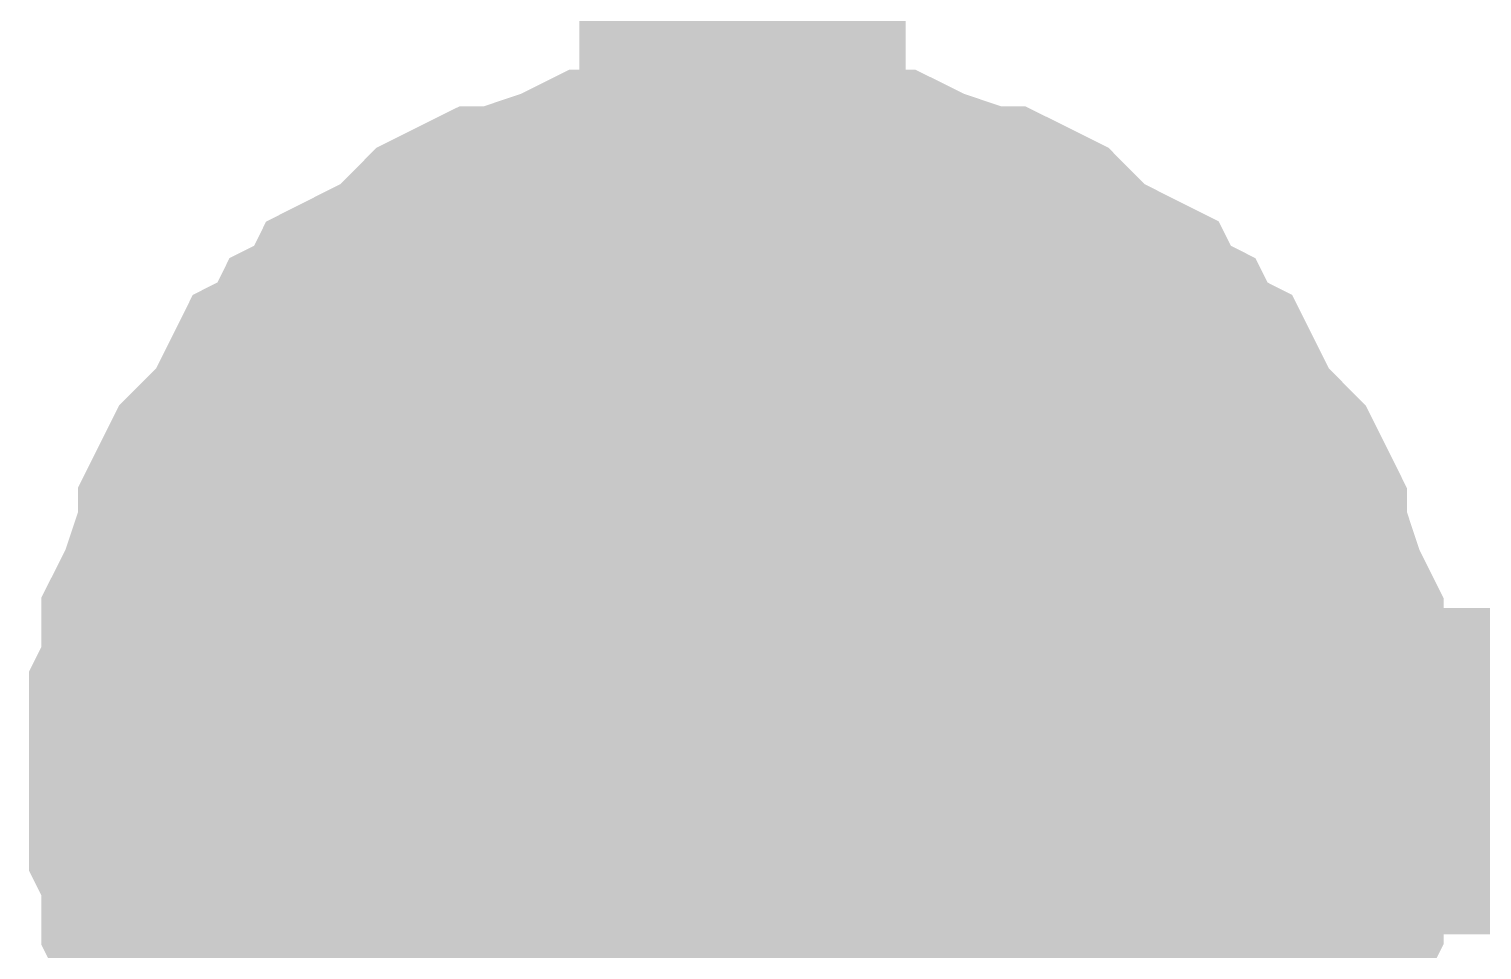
# Model space of a CAD drawing. Header units: inches. Extents: x 0 to 432, y 0 to 280.
# Drawn here: x 98.411 to 99.746, y 147.15 to 147.995 of the extents above; entities that cross this region are included whole.
import ezdxf

# ---------------------------------------------------------------- set-up
doc = ezdxf.new("R2010")
doc.units = ezdxf.units.IN
doc.layers.add('Sheet', color=255, linetype='Continuous')

msp = doc.modelspace()

# ---------------------------------------------------------------- linework, layer by layer
at = {"layer": 'Sheet'}
for points in [[(99.0665, 135.1182, 0.2997, 0.2997, 0), (99.0665, 137.1508, 0.2997, 0.2997, 0), (99.0665, 147.3139, 0.2997, 0.2997, 0), (99.0665, 167.6288, 0.2997, 0.2997, 0), (101.6046, 167.6288, 0.2997, 0.2997, 0)], [(124.4704, 160.0149, 0.2997, 0.2997, 0), (124.4704, 147.3139, 0.2997, 0.2997, 0), (99.0665, 147.3139, 0.2997, 0.2997, 0)], [(98.5611, 147.3139, 0.2997, 0.2997, 0), (98.5611, 147.3363, 0.2997, 0.2997, 0), (98.5611, 147.37, 0.2997, 0.2997, 0), (98.5723, 147.3925, 0.2997, 0.2997, 0), (98.5723, 147.4149, 0.2997, 0.2997, 0), (98.5723, 147.4374, 0.2997, 0.2997, 0), (98.5836, 147.4599, 0.2997, 0.2997, 0), (98.5948, 147.4936, 0.2997, 0.2997, 0), (98.606, 147.516, 0.2997, 0.2997, 0), (98.606, 147.5385, 0.2997, 0.2997, 0), (98.6172, 147.5609, 0.2997, 0.2997, 0), (98.6285, 147.5722, 0.2997, 0.2997, 0), (98.6509, 147.5946, 0.2997, 0.2997, 0), (98.6622, 147.6171, 0.2997, 0.2997, 0), (98.6734, 147.6395, 0.2997, 0.2997, 0), (98.6959, 147.6508, 0.2997, 0.2997, 0), (98.7071, 147.6732, 0.2997, 0.2997, 0), (98.7296, 147.6845, 0.2997, 0.2997, 0), (98.7408, 147.7069, 0.2997, 0.2997, 0), (98.7632, 147.7182, 0.2997, 0.2997, 0), (98.7857, 147.7294, 0.2997, 0.2997, 0), (98.8082, 147.7518, 0.2997, 0.2997, 0), (98.8194, 147.7631, 0.2997, 0.2997, 0), (98.8419, 147.7743, 0.2997, 0.2997, 0), (98.8643, 147.7743, 0.2997, 0.2997, 0), (98.8868, 147.7855, 0.2997, 0.2997, 0), (98.9205, 147.7968, 0.2997, 0.2997, 0), (98.9429, 147.808, 0.2997, 0.2997, 0), (98.9654, 147.808, 0.2997, 0.2997, 0), (98.9879, 147.808, 0.2997, 0.2997, 0), (99.0103, 147.8192, 0.2997, 0.2997, 0), (99.044, 147.8192, 0.2997, 0.2997, 0), (99.0665, 147.8192, 0.2997, 0.2997, 0)], [(98.5611, 147.3139, 0.2997, 0.2997, 0), (98.5611, 147.3363, 0.2997, 0.2997, 0), (98.5611, 147.37, 0.2997, 0.2997, 0), (98.5723, 147.3925, 0.2997, 0.2997, 0), (98.5723, 147.4149, 0.2997, 0.2997, 0), (98.5723, 147.4374, 0.2997, 0.2997, 0), (98.5836, 147.4599, 0.2997, 0.2997, 0), (98.5948, 147.4936, 0.2997, 0.2997, 0), (98.606, 147.516, 0.2997, 0.2997, 0), (98.606, 147.5385, 0.2997, 0.2997, 0), (98.6172, 147.5609, 0.2997, 0.2997, 0), (98.6285, 147.5722, 0.2997, 0.2997, 0), (98.6509, 147.5946, 0.2997, 0.2997, 0), (98.6622, 147.6171, 0.2997, 0.2997, 0), (98.6734, 147.6395, 0.2997, 0.2997, 0), (98.6959, 147.6508, 0.2997, 0.2997, 0), (98.7071, 147.6732, 0.2997, 0.2997, 0), (98.7296, 147.6845, 0.2997, 0.2997, 0), (98.7408, 147.7069, 0.2997, 0.2997, 0), (98.7632, 147.7182, 0.2997, 0.2997, 0), (98.7857, 147.7294, 0.2997, 0.2997, 0), (98.8082, 147.7518, 0.2997, 0.2997, 0), (98.8194, 147.7631, 0.2997, 0.2997, 0), (98.8419, 147.7743, 0.2997, 0.2997, 0), (98.8643, 147.7743, 0.2997, 0.2997, 0), (98.8868, 147.7855, 0.2997, 0.2997, 0), (98.9205, 147.7968, 0.2997, 0.2997, 0), (98.9429, 147.808, 0.2997, 0.2997, 0), (98.9654, 147.808, 0.2997, 0.2997, 0), (98.9879, 147.808, 0.2997, 0.2997, 0), (99.0103, 147.8192, 0.2997, 0.2997, 0), (99.044, 147.8192, 0.2997, 0.2997, 0), (99.0665, 147.8192, 0.2997, 0.2997, 0)], [(98.5611, 147.3139, 0.2997, 0.2997, 0), (98.5611, 147.3363, 0.2997, 0.2997, 0), (98.5611, 147.37, 0.2997, 0.2997, 0), (98.5723, 147.3925, 0.2997, 0.2997, 0), (98.5723, 147.4149, 0.2997, 0.2997, 0), (98.5723, 147.4374, 0.2997, 0.2997, 0), (98.5836, 147.4599, 0.2997, 0.2997, 0), (98.5948, 147.4936, 0.2997, 0.2997, 0), (98.606, 147.516, 0.2997, 0.2997, 0), (98.606, 147.5385, 0.2997, 0.2997, 0), (98.6172, 147.5609, 0.2997, 0.2997, 0), (98.6285, 147.5722, 0.2997, 0.2997, 0), (98.6509, 147.5946, 0.2997, 0.2997, 0), (98.6622, 147.6171, 0.2997, 0.2997, 0), (98.6734, 147.6395, 0.2997, 0.2997, 0), (98.6959, 147.6508, 0.2997, 0.2997, 0), (98.7071, 147.6732, 0.2997, 0.2997, 0), (98.7296, 147.6845, 0.2997, 0.2997, 0), (98.7408, 147.7069, 0.2997, 0.2997, 0), (98.7632, 147.7182, 0.2997, 0.2997, 0), (98.7857, 147.7294, 0.2997, 0.2997, 0), (98.8082, 147.7518, 0.2997, 0.2997, 0), (98.8194, 147.7631, 0.2997, 0.2997, 0), (98.8419, 147.7743, 0.2997, 0.2997, 0), (98.8643, 147.7743, 0.2997, 0.2997, 0), (98.8868, 147.7855, 0.2997, 0.2997, 0), (98.9205, 147.7968, 0.2997, 0.2997, 0), (98.9429, 147.808, 0.2997, 0.2997, 0), (98.9654, 147.808, 0.2997, 0.2997, 0), (98.9879, 147.808, 0.2997, 0.2997, 0), (99.0103, 147.8192, 0.2997, 0.2997, 0), (99.044, 147.8192, 0.2997, 0.2997, 0), (99.0665, 147.8192, 0.2997, 0.2997, 0)], [(98.5611, 147.3139, 0.2997, 0.2997, 0), (98.5611, 147.3363, 0.2997, 0.2997, 0), (98.5611, 147.37, 0.2997, 0.2997, 0), (98.5723, 147.3925, 0.2997, 0.2997, 0), (98.5723, 147.4149, 0.2997, 0.2997, 0), (98.5723, 147.4374, 0.2997, 0.2997, 0), (98.5836, 147.4599, 0.2997, 0.2997, 0), (98.5948, 147.4936, 0.2997, 0.2997, 0), (98.606, 147.516, 0.2997, 0.2997, 0), (98.606, 147.5385, 0.2997, 0.2997, 0), (98.6172, 147.5609, 0.2997, 0.2997, 0), (98.6285, 147.5722, 0.2997, 0.2997, 0), (98.6509, 147.5946, 0.2997, 0.2997, 0), (98.6622, 147.6171, 0.2997, 0.2997, 0), (98.6734, 147.6395, 0.2997, 0.2997, 0), (98.6959, 147.6508, 0.2997, 0.2997, 0), (98.7071, 147.6732, 0.2997, 0.2997, 0), (98.7296, 147.6845, 0.2997, 0.2997, 0), (98.7408, 147.7069, 0.2997, 0.2997, 0), (98.7632, 147.7182, 0.2997, 0.2997, 0), (98.7857, 147.7294, 0.2997, 0.2997, 0), (98.8082, 147.7518, 0.2997, 0.2997, 0), (98.8194, 147.7631, 0.2997, 0.2997, 0), (98.8419, 147.7743, 0.2997, 0.2997, 0), (98.8643, 147.7743, 0.2997, 0.2997, 0), (98.8868, 147.7855, 0.2997, 0.2997, 0), (98.9205, 147.7968, 0.2997, 0.2997, 0), (98.9429, 147.808, 0.2997, 0.2997, 0), (98.9654, 147.808, 0.2997, 0.2997, 0), (98.9879, 147.808, 0.2997, 0.2997, 0), (99.0103, 147.8192, 0.2997, 0.2997, 0), (99.044, 147.8192, 0.2997, 0.2997, 0), (99.0665, 147.8192, 0.2997, 0.2997, 0)], [(99.0665, 147.8192, 0.2997, 0.2997, 0), (99.0665, 147.8192, 0.2997, 0.2997, 0)], [(99.0665, 147.8192, 0.2997, 0.2997, 0), (99.0889, 147.8192, 0.2997, 0.2997, 0), (99.1226, 147.8192, 0.2997, 0.2997, 0), (99.1451, 147.808, 0.2997, 0.2997, 0), (99.1676, 147.808, 0.2997, 0.2997, 0), (99.19, 147.808, 0.2997, 0.2997, 0), (99.2125, 147.7968, 0.2997, 0.2997, 0), (99.2462, 147.7855, 0.2997, 0.2997, 0), (99.2686, 147.7743, 0.2997, 0.2997, 0), (99.2911, 147.7743, 0.2997, 0.2997, 0), (99.3136, 147.7631, 0.2997, 0.2997, 0), (99.3248, 147.7518, 0.2997, 0.2997, 0), (99.3472, 147.7294, 0.2997, 0.2997, 0), (99.3697, 147.7182, 0.2997, 0.2997, 0), (99.3922, 147.7069, 0.2997, 0.2997, 0), (99.4034, 147.6845, 0.2997, 0.2997, 0), (99.4259, 147.6732, 0.2997, 0.2997, 0), (99.4371, 147.6508, 0.2997, 0.2997, 0), (99.4596, 147.6395, 0.2997, 0.2997, 0), (99.4708, 147.6171, 0.2997, 0.2997, 0), (99.482, 147.5946, 0.2997, 0.2997, 0), (99.5045, 147.5722, 0.2997, 0.2997, 0), (99.5157, 147.5609, 0.2997, 0.2997, 0), (99.5269, 147.5385, 0.2997, 0.2997, 0), (99.5269, 147.516, 0.2997, 0.2997, 0), (99.5382, 147.4936, 0.2997, 0.2997, 0), (99.5494, 147.4599, 0.2997, 0.2997, 0), (99.5606, 147.4374, 0.2997, 0.2997, 0), (99.5606, 147.4149, 0.2997, 0.2997, 0), (99.5606, 147.3925, 0.2997, 0.2997, 0), (99.5719, 147.37, 0.2997, 0.2997, 0), (99.5719, 147.3363, 0.2997, 0.2997, 0), (99.5719, 147.3139, 0.2997, 0.2997, 0)], [(99.0665, 147.8192, 0.2997, 0.2997, 0), (99.0665, 147.8192, 0.2997, 0.2997, 0)], [(99.0665, 147.8192, 0.2997, 0.2997, 0), (99.0889, 147.8192, 0.2997, 0.2997, 0), (99.1226, 147.8192, 0.2997, 0.2997, 0), (99.1451, 147.808, 0.2997, 0.2997, 0), (99.1676, 147.808, 0.2997, 0.2997, 0), (99.19, 147.808, 0.2997, 0.2997, 0), (99.2125, 147.7968, 0.2997, 0.2997, 0), (99.2462, 147.7855, 0.2997, 0.2997, 0), (99.2686, 147.7743, 0.2997, 0.2997, 0), (99.2911, 147.7743, 0.2997, 0.2997, 0), (99.3136, 147.7631, 0.2997, 0.2997, 0), (99.3248, 147.7518, 0.2997, 0.2997, 0), (99.3472, 147.7294, 0.2997, 0.2997, 0), (99.3697, 147.7182, 0.2997, 0.2997, 0), (99.3922, 147.7069, 0.2997, 0.2997, 0), (99.4034, 147.6845, 0.2997, 0.2997, 0), (99.4259, 147.6732, 0.2997, 0.2997, 0), (99.4371, 147.6508, 0.2997, 0.2997, 0), (99.4596, 147.6395, 0.2997, 0.2997, 0), (99.4708, 147.6171, 0.2997, 0.2997, 0), (99.482, 147.5946, 0.2997, 0.2997, 0), (99.5045, 147.5722, 0.2997, 0.2997, 0), (99.5157, 147.5609, 0.2997, 0.2997, 0), (99.5269, 147.5385, 0.2997, 0.2997, 0), (99.5269, 147.516, 0.2997, 0.2997, 0), (99.5382, 147.4936, 0.2997, 0.2997, 0), (99.5494, 147.4599, 0.2997, 0.2997, 0), (99.5606, 147.4374, 0.2997, 0.2997, 0), (99.5606, 147.4149, 0.2997, 0.2997, 0), (99.5606, 147.3925, 0.2997, 0.2997, 0), (99.5719, 147.37, 0.2997, 0.2997, 0), (99.5719, 147.3363, 0.2997, 0.2997, 0), (99.5719, 147.3139, 0.2997, 0.2997, 0)], [(99.0665, 147.8192, 0.2997, 0.2997, 0), (99.0665, 147.8192, 0.2997, 0.2997, 0)], [(99.0665, 147.8192, 0.2997, 0.2997, 0), (99.0889, 147.8192, 0.2997, 0.2997, 0), (99.1226, 147.8192, 0.2997, 0.2997, 0), (99.1451, 147.808, 0.2997, 0.2997, 0), (99.1676, 147.808, 0.2997, 0.2997, 0), (99.19, 147.808, 0.2997, 0.2997, 0), (99.2125, 147.7968, 0.2997, 0.2997, 0), (99.2462, 147.7855, 0.2997, 0.2997, 0), (99.2686, 147.7743, 0.2997, 0.2997, 0), (99.2911, 147.7743, 0.2997, 0.2997, 0), (99.3136, 147.7631, 0.2997, 0.2997, 0), (99.3248, 147.7518, 0.2997, 0.2997, 0), (99.3472, 147.7294, 0.2997, 0.2997, 0), (99.3697, 147.7182, 0.2997, 0.2997, 0), (99.3922, 147.7069, 0.2997, 0.2997, 0), (99.4034, 147.6845, 0.2997, 0.2997, 0), (99.4259, 147.6732, 0.2997, 0.2997, 0), (99.4371, 147.6508, 0.2997, 0.2997, 0), (99.4596, 147.6395, 0.2997, 0.2997, 0), (99.4708, 147.6171, 0.2997, 0.2997, 0), (99.482, 147.5946, 0.2997, 0.2997, 0), (99.5045, 147.5722, 0.2997, 0.2997, 0), (99.5157, 147.5609, 0.2997, 0.2997, 0), (99.5269, 147.5385, 0.2997, 0.2997, 0), (99.5269, 147.516, 0.2997, 0.2997, 0), (99.5382, 147.4936, 0.2997, 0.2997, 0), (99.5494, 147.4599, 0.2997, 0.2997, 0), (99.5606, 147.4374, 0.2997, 0.2997, 0), (99.5606, 147.4149, 0.2997, 0.2997, 0), (99.5606, 147.3925, 0.2997, 0.2997, 0), (99.5719, 147.37, 0.2997, 0.2997, 0), (99.5719, 147.3363, 0.2997, 0.2997, 0), (99.5719, 147.3139, 0.2997, 0.2997, 0)], [(99.0665, 147.8192, 0.2997, 0.2997, 0), (99.0665, 147.8192, 0.2997, 0.2997, 0)], [(99.0665, 147.8192, 0.2997, 0.2997, 0), (99.0889, 147.8192, 0.2997, 0.2997, 0), (99.1226, 147.8192, 0.2997, 0.2997, 0), (99.1451, 147.808, 0.2997, 0.2997, 0), (99.1676, 147.808, 0.2997, 0.2997, 0), (99.19, 147.808, 0.2997, 0.2997, 0), (99.2125, 147.7968, 0.2997, 0.2997, 0), (99.2462, 147.7855, 0.2997, 0.2997, 0), (99.2686, 147.7743, 0.2997, 0.2997, 0), (99.2911, 147.7743, 0.2997, 0.2997, 0), (99.3136, 147.7631, 0.2997, 0.2997, 0), (99.3248, 147.7518, 0.2997, 0.2997, 0), (99.3472, 147.7294, 0.2997, 0.2997, 0), (99.3697, 147.7182, 0.2997, 0.2997, 0), (99.3922, 147.7069, 0.2997, 0.2997, 0), (99.4034, 147.6845, 0.2997, 0.2997, 0), (99.4259, 147.6732, 0.2997, 0.2997, 0), (99.4371, 147.6508, 0.2997, 0.2997, 0), (99.4596, 147.6395, 0.2997, 0.2997, 0), (99.4708, 147.6171, 0.2997, 0.2997, 0), (99.482, 147.5946, 0.2997, 0.2997, 0), (99.5045, 147.5722, 0.2997, 0.2997, 0), (99.5157, 147.5609, 0.2997, 0.2997, 0), (99.5269, 147.5385, 0.2997, 0.2997, 0), (99.5269, 147.516, 0.2997, 0.2997, 0), (99.5382, 147.4936, 0.2997, 0.2997, 0), (99.5494, 147.4599, 0.2997, 0.2997, 0), (99.5606, 147.4374, 0.2997, 0.2997, 0), (99.5606, 147.4149, 0.2997, 0.2997, 0), (99.5606, 147.3925, 0.2997, 0.2997, 0), (99.5719, 147.37, 0.2997, 0.2997, 0), (99.5719, 147.3363, 0.2997, 0.2997, 0), (99.5719, 147.3139, 0.2997, 0.2997, 0)], [(98.5611, 147.3139, 0.0991, 0.0991, 0), (98.5611, 147.3363, 0.0991, 0.0991, 0), (98.5611, 147.37, 0.0991, 0.0991, 0), (98.5723, 147.3925, 0.0991, 0.0991, 0), (98.5723, 147.4149, 0.0991, 0.0991, 0), (98.5723, 147.4374, 0.0991, 0.0991, 0), (98.5836, 147.4599, 0.0991, 0.0991, 0), (98.5948, 147.4936, 0.0991, 0.0991, 0), (98.606, 147.516, 0.0991, 0.0991, 0), (98.606, 147.5385, 0.0991, 0.0991, 0), (98.6172, 147.5609, 0.0991, 0.0991, 0), (98.6285, 147.5722, 0.0991, 0.0991, 0), (98.6509, 147.5946, 0.0991, 0.0991, 0), (98.6622, 147.6171, 0.0991, 0.0991, 0), (98.6734, 147.6395, 0.0991, 0.0991, 0), (98.6959, 147.6508, 0.0991, 0.0991, 0), (98.7071, 147.6732, 0.0991, 0.0991, 0), (98.7296, 147.6845, 0.0991, 0.0991, 0), (98.7408, 147.7069, 0.0991, 0.0991, 0), (98.7632, 147.7182, 0.0991, 0.0991, 0), (98.7857, 147.7294, 0.0991, 0.0991, 0), (98.8082, 147.7518, 0.0991, 0.0991, 0), (98.8194, 147.7631, 0.0991, 0.0991, 0), (98.8419, 147.7743, 0.0991, 0.0991, 0), (98.8643, 147.7743, 0.0991, 0.0991, 0), (98.8868, 147.7855, 0.0991, 0.0991, 0), (98.9205, 147.7968, 0.0991, 0.0991, 0), (98.9429, 147.808, 0.0991, 0.0991, 0), (98.9654, 147.808, 0.0991, 0.0991, 0), (98.9879, 147.808, 0.0991, 0.0991, 0), (99.0103, 147.8192, 0.0991, 0.0991, 0), (99.044, 147.8192, 0.0991, 0.0991, 0), (99.0665, 147.8192, 0.0991, 0.0991, 0)], [(98.5611, 147.3139, 0.0991, 0.0991, 0), (98.5611, 147.3363, 0.0991, 0.0991, 0), (98.5611, 147.37, 0.0991, 0.0991, 0), (98.5723, 147.3925, 0.0991, 0.0991, 0), (98.5723, 147.4149, 0.0991, 0.0991, 0), (98.5723, 147.4374, 0.0991, 0.0991, 0), (98.5836, 147.4599, 0.0991, 0.0991, 0), (98.5948, 147.4936, 0.0991, 0.0991, 0), (98.606, 147.516, 0.0991, 0.0991, 0), (98.606, 147.5385, 0.0991, 0.0991, 0), (98.6172, 147.5609, 0.0991, 0.0991, 0), (98.6285, 147.5722, 0.0991, 0.0991, 0), (98.6509, 147.5946, 0.0991, 0.0991, 0), (98.6622, 147.6171, 0.0991, 0.0991, 0), (98.6734, 147.6395, 0.0991, 0.0991, 0), (98.6959, 147.6508, 0.0991, 0.0991, 0), (98.7071, 147.6732, 0.0991, 0.0991, 0), (98.7296, 147.6845, 0.0991, 0.0991, 0), (98.7408, 147.7069, 0.0991, 0.0991, 0), (98.7632, 147.7182, 0.0991, 0.0991, 0), (98.7857, 147.7294, 0.0991, 0.0991, 0), (98.8082, 147.7518, 0.0991, 0.0991, 0), (98.8194, 147.7631, 0.0991, 0.0991, 0), (98.8419, 147.7743, 0.0991, 0.0991, 0), (98.8643, 147.7743, 0.0991, 0.0991, 0), (98.8868, 147.7855, 0.0991, 0.0991, 0), (98.9205, 147.7968, 0.0991, 0.0991, 0), (98.9429, 147.808, 0.0991, 0.0991, 0), (98.9654, 147.808, 0.0991, 0.0991, 0), (98.9879, 147.808, 0.0991, 0.0991, 0), (99.0103, 147.8192, 0.0991, 0.0991, 0), (99.044, 147.8192, 0.0991, 0.0991, 0), (99.0665, 147.8192, 0.0991, 0.0991, 0)], [(98.5611, 147.3139, 0.0991, 0.0991, 0), (98.5611, 147.3363, 0.0991, 0.0991, 0), (98.5611, 147.37, 0.0991, 0.0991, 0), (98.5723, 147.3925, 0.0991, 0.0991, 0), (98.5723, 147.4149, 0.0991, 0.0991, 0), (98.5723, 147.4374, 0.0991, 0.0991, 0), (98.5836, 147.4599, 0.0991, 0.0991, 0), (98.5948, 147.4936, 0.0991, 0.0991, 0), (98.606, 147.516, 0.0991, 0.0991, 0), (98.606, 147.5385, 0.0991, 0.0991, 0), (98.6172, 147.5609, 0.0991, 0.0991, 0), (98.6285, 147.5722, 0.0991, 0.0991, 0), (98.6509, 147.5946, 0.0991, 0.0991, 0), (98.6622, 147.6171, 0.0991, 0.0991, 0), (98.6734, 147.6395, 0.0991, 0.0991, 0), (98.6959, 147.6508, 0.0991, 0.0991, 0), (98.7071, 147.6732, 0.0991, 0.0991, 0), (98.7296, 147.6845, 0.0991, 0.0991, 0), (98.7408, 147.7069, 0.0991, 0.0991, 0), (98.7632, 147.7182, 0.0991, 0.0991, 0), (98.7857, 147.7294, 0.0991, 0.0991, 0), (98.8082, 147.7518, 0.0991, 0.0991, 0), (98.8194, 147.7631, 0.0991, 0.0991, 0), (98.8419, 147.7743, 0.0991, 0.0991, 0), (98.8643, 147.7743, 0.0991, 0.0991, 0), (98.8868, 147.7855, 0.0991, 0.0991, 0), (98.9205, 147.7968, 0.0991, 0.0991, 0), (98.9429, 147.808, 0.0991, 0.0991, 0), (98.9654, 147.808, 0.0991, 0.0991, 0), (98.9879, 147.808, 0.0991, 0.0991, 0), (99.0103, 147.8192, 0.0991, 0.0991, 0), (99.044, 147.8192, 0.0991, 0.0991, 0), (99.0665, 147.8192, 0.0991, 0.0991, 0)], [(98.5611, 147.3139, 0.0991, 0.0991, 0), (98.5611, 147.3363, 0.0991, 0.0991, 0), (98.5611, 147.37, 0.0991, 0.0991, 0), (98.5723, 147.3925, 0.0991, 0.0991, 0), (98.5723, 147.4149, 0.0991, 0.0991, 0), (98.5723, 147.4374, 0.0991, 0.0991, 0), (98.5836, 147.4599, 0.0991, 0.0991, 0), (98.5948, 147.4936, 0.0991, 0.0991, 0), (98.606, 147.516, 0.0991, 0.0991, 0), (98.606, 147.5385, 0.0991, 0.0991, 0), (98.6172, 147.5609, 0.0991, 0.0991, 0), (98.6285, 147.5722, 0.0991, 0.0991, 0), (98.6509, 147.5946, 0.0991, 0.0991, 0), (98.6622, 147.6171, 0.0991, 0.0991, 0), (98.6734, 147.6395, 0.0991, 0.0991, 0), (98.6959, 147.6508, 0.0991, 0.0991, 0), (98.7071, 147.6732, 0.0991, 0.0991, 0), (98.7296, 147.6845, 0.0991, 0.0991, 0), (98.7408, 147.7069, 0.0991, 0.0991, 0), (98.7632, 147.7182, 0.0991, 0.0991, 0), (98.7857, 147.7294, 0.0991, 0.0991, 0), (98.8082, 147.7518, 0.0991, 0.0991, 0), (98.8194, 147.7631, 0.0991, 0.0991, 0), (98.8419, 147.7743, 0.0991, 0.0991, 0), (98.8643, 147.7743, 0.0991, 0.0991, 0), (98.8868, 147.7855, 0.0991, 0.0991, 0), (98.9205, 147.7968, 0.0991, 0.0991, 0), (98.9429, 147.808, 0.0991, 0.0991, 0), (98.9654, 147.808, 0.0991, 0.0991, 0), (98.9879, 147.808, 0.0991, 0.0991, 0), (99.0103, 147.8192, 0.0991, 0.0991, 0), (99.044, 147.8192, 0.0991, 0.0991, 0), (99.0665, 147.8192, 0.0991, 0.0991, 0)], [(99.0665, 147.8192, 0.0991, 0.0991, 0), (99.0665, 147.8192, 0.0991, 0.0991, 0)], [(99.0665, 147.8192, 0.0991, 0.0991, 0), (99.0889, 147.8192, 0.0991, 0.0991, 0), (99.1226, 147.8192, 0.0991, 0.0991, 0), (99.1451, 147.808, 0.0991, 0.0991, 0), (99.1676, 147.808, 0.0991, 0.0991, 0), (99.19, 147.808, 0.0991, 0.0991, 0), (99.2125, 147.7968, 0.0991, 0.0991, 0), (99.2462, 147.7855, 0.0991, 0.0991, 0), (99.2686, 147.7743, 0.0991, 0.0991, 0), (99.2911, 147.7743, 0.0991, 0.0991, 0), (99.3136, 147.7631, 0.0991, 0.0991, 0), (99.3248, 147.7518, 0.0991, 0.0991, 0), (99.3472, 147.7294, 0.0991, 0.0991, 0), (99.3697, 147.7182, 0.0991, 0.0991, 0), (99.3922, 147.7069, 0.0991, 0.0991, 0), (99.4034, 147.6845, 0.0991, 0.0991, 0), (99.4259, 147.6732, 0.0991, 0.0991, 0), (99.4371, 147.6508, 0.0991, 0.0991, 0), (99.4596, 147.6395, 0.0991, 0.0991, 0), (99.4708, 147.6171, 0.0991, 0.0991, 0), (99.482, 147.5946, 0.0991, 0.0991, 0), (99.5045, 147.5722, 0.0991, 0.0991, 0), (99.5157, 147.5609, 0.0991, 0.0991, 0), (99.5269, 147.5385, 0.0991, 0.0991, 0), (99.5269, 147.516, 0.0991, 0.0991, 0), (99.5382, 147.4936, 0.0991, 0.0991, 0), (99.5494, 147.4599, 0.0991, 0.0991, 0), (99.5606, 147.4374, 0.0991, 0.0991, 0), (99.5606, 147.4149, 0.0991, 0.0991, 0), (99.5606, 147.3925, 0.0991, 0.0991, 0), (99.5719, 147.37, 0.0991, 0.0991, 0), (99.5719, 147.3363, 0.0991, 0.0991, 0), (99.5719, 147.3139, 0.0991, 0.0991, 0)], [(99.0665, 147.8192, 0.0991, 0.0991, 0), (99.0665, 147.8192, 0.0991, 0.0991, 0)], [(99.0665, 147.8192, 0.0991, 0.0991, 0), (99.0889, 147.8192, 0.0991, 0.0991, 0), (99.1226, 147.8192, 0.0991, 0.0991, 0), (99.1451, 147.808, 0.0991, 0.0991, 0), (99.1676, 147.808, 0.0991, 0.0991, 0), (99.19, 147.808, 0.0991, 0.0991, 0), (99.2125, 147.7968, 0.0991, 0.0991, 0), (99.2462, 147.7855, 0.0991, 0.0991, 0), (99.2686, 147.7743, 0.0991, 0.0991, 0), (99.2911, 147.7743, 0.0991, 0.0991, 0), (99.3136, 147.7631, 0.0991, 0.0991, 0), (99.3248, 147.7518, 0.0991, 0.0991, 0), (99.3472, 147.7294, 0.0991, 0.0991, 0), (99.3697, 147.7182, 0.0991, 0.0991, 0), (99.3922, 147.7069, 0.0991, 0.0991, 0), (99.4034, 147.6845, 0.0991, 0.0991, 0), (99.4259, 147.6732, 0.0991, 0.0991, 0), (99.4371, 147.6508, 0.0991, 0.0991, 0), (99.4596, 147.6395, 0.0991, 0.0991, 0), (99.4708, 147.6171, 0.0991, 0.0991, 0), (99.482, 147.5946, 0.0991, 0.0991, 0), (99.5045, 147.5722, 0.0991, 0.0991, 0), (99.5157, 147.5609, 0.0991, 0.0991, 0), (99.5269, 147.5385, 0.0991, 0.0991, 0), (99.5269, 147.516, 0.0991, 0.0991, 0), (99.5382, 147.4936, 0.0991, 0.0991, 0), (99.5494, 147.4599, 0.0991, 0.0991, 0), (99.5606, 147.4374, 0.0991, 0.0991, 0), (99.5606, 147.4149, 0.0991, 0.0991, 0), (99.5606, 147.3925, 0.0991, 0.0991, 0), (99.5719, 147.37, 0.0991, 0.0991, 0), (99.5719, 147.3363, 0.0991, 0.0991, 0), (99.5719, 147.3139, 0.0991, 0.0991, 0)], [(99.0665, 147.8192, 0.0991, 0.0991, 0), (99.0665, 147.8192, 0.0991, 0.0991, 0)], [(99.0665, 147.8192, 0.0991, 0.0991, 0), (99.0889, 147.8192, 0.0991, 0.0991, 0), (99.1226, 147.8192, 0.0991, 0.0991, 0), (99.1451, 147.808, 0.0991, 0.0991, 0), (99.1676, 147.808, 0.0991, 0.0991, 0), (99.19, 147.808, 0.0991, 0.0991, 0), (99.2125, 147.7968, 0.0991, 0.0991, 0), (99.2462, 147.7855, 0.0991, 0.0991, 0), (99.2686, 147.7743, 0.0991, 0.0991, 0), (99.2911, 147.7743, 0.0991, 0.0991, 0), (99.3136, 147.7631, 0.0991, 0.0991, 0), (99.3248, 147.7518, 0.0991, 0.0991, 0), (99.3472, 147.7294, 0.0991, 0.0991, 0), (99.3697, 147.7182, 0.0991, 0.0991, 0), (99.3922, 147.7069, 0.0991, 0.0991, 0), (99.4034, 147.6845, 0.0991, 0.0991, 0), (99.4259, 147.6732, 0.0991, 0.0991, 0), (99.4371, 147.6508, 0.0991, 0.0991, 0), (99.4596, 147.6395, 0.0991, 0.0991, 0), (99.4708, 147.6171, 0.0991, 0.0991, 0), (99.482, 147.5946, 0.0991, 0.0991, 0), (99.5045, 147.5722, 0.0991, 0.0991, 0), (99.5157, 147.5609, 0.0991, 0.0991, 0), (99.5269, 147.5385, 0.0991, 0.0991, 0), (99.5269, 147.516, 0.0991, 0.0991, 0), (99.5382, 147.4936, 0.0991, 0.0991, 0), (99.5494, 147.4599, 0.0991, 0.0991, 0), (99.5606, 147.4374, 0.0991, 0.0991, 0), (99.5606, 147.4149, 0.0991, 0.0991, 0), (99.5606, 147.3925, 0.0991, 0.0991, 0), (99.5719, 147.37, 0.0991, 0.0991, 0), (99.5719, 147.3363, 0.0991, 0.0991, 0), (99.5719, 147.3139, 0.0991, 0.0991, 0)], [(99.0665, 147.8192, 0.0991, 0.0991, 0), (99.0665, 147.8192, 0.0991, 0.0991, 0)], [(99.0665, 147.8192, 0.0991, 0.0991, 0), (99.0889, 147.8192, 0.0991, 0.0991, 0), (99.1226, 147.8192, 0.0991, 0.0991, 0), (99.1451, 147.808, 0.0991, 0.0991, 0), (99.1676, 147.808, 0.0991, 0.0991, 0), (99.19, 147.808, 0.0991, 0.0991, 0), (99.2125, 147.7968, 0.0991, 0.0991, 0), (99.2462, 147.7855, 0.0991, 0.0991, 0), (99.2686, 147.7743, 0.0991, 0.0991, 0), (99.2911, 147.7743, 0.0991, 0.0991, 0), (99.3136, 147.7631, 0.0991, 0.0991, 0), (99.3248, 147.7518, 0.0991, 0.0991, 0), (99.3472, 147.7294, 0.0991, 0.0991, 0), (99.3697, 147.7182, 0.0991, 0.0991, 0), (99.3922, 147.7069, 0.0991, 0.0991, 0), (99.4034, 147.6845, 0.0991, 0.0991, 0), (99.4259, 147.6732, 0.0991, 0.0991, 0), (99.4371, 147.6508, 0.0991, 0.0991, 0), (99.4596, 147.6395, 0.0991, 0.0991, 0), (99.4708, 147.6171, 0.0991, 0.0991, 0), (99.482, 147.5946, 0.0991, 0.0991, 0), (99.5045, 147.5722, 0.0991, 0.0991, 0), (99.5157, 147.5609, 0.0991, 0.0991, 0), (99.5269, 147.5385, 0.0991, 0.0991, 0), (99.5269, 147.516, 0.0991, 0.0991, 0), (99.5382, 147.4936, 0.0991, 0.0991, 0), (99.5494, 147.4599, 0.0991, 0.0991, 0), (99.5606, 147.4374, 0.0991, 0.0991, 0), (99.5606, 147.4149, 0.0991, 0.0991, 0), (99.5606, 147.3925, 0.0991, 0.0991, 0), (99.5719, 147.37, 0.0991, 0.0991, 0), (99.5719, 147.3363, 0.0991, 0.0991, 0), (99.5719, 147.3139, 0.0991, 0.0991, 0)], [(98.6734, 146.9882, 0.2997, 0.2997, 0), (98.6622, 147.0107, 0.2997, 0.2997, 0), (98.6509, 147.0331, 0.2997, 0.2997, 0), (98.6285, 147.0556, 0.2997, 0.2997, 0), (98.6172, 147.0668, 0.2997, 0.2997, 0), (98.606, 147.0893, 0.2997, 0.2997, 0), (98.606, 147.1117, 0.2997, 0.2997, 0), (98.5948, 147.1342, 0.2997, 0.2997, 0), (98.5836, 147.1679, 0.2997, 0.2997, 0), (98.5723, 147.1903, 0.2997, 0.2997, 0), (98.5723, 147.2128, 0.2997, 0.2997, 0), (98.5723, 147.2353, 0.2997, 0.2997, 0), (98.5611, 147.2577, 0.2997, 0.2997, 0), (98.5611, 147.2914, 0.2997, 0.2997, 0), (98.5611, 147.3139, 0.2997, 0.2997, 0)], [(98.5611, 147.3139, 0.2997, 0.2997, 0), (98.5611, 147.3139, 0.2997, 0.2997, 0)], [(98.6734, 146.9882, 0.2997, 0.2997, 0), (98.6622, 147.0107, 0.2997, 0.2997, 0), (98.6509, 147.0331, 0.2997, 0.2997, 0), (98.6285, 147.0556, 0.2997, 0.2997, 0), (98.6172, 147.0668, 0.2997, 0.2997, 0), (98.606, 147.0893, 0.2997, 0.2997, 0), (98.606, 147.1117, 0.2997, 0.2997, 0), (98.5948, 147.1342, 0.2997, 0.2997, 0), (98.5836, 147.1679, 0.2997, 0.2997, 0), (98.5723, 147.1903, 0.2997, 0.2997, 0), (98.5723, 147.2128, 0.2997, 0.2997, 0), (98.5723, 147.2353, 0.2997, 0.2997, 0), (98.5611, 147.2577, 0.2997, 0.2997, 0), (98.5611, 147.2914, 0.2997, 0.2997, 0), (98.5611, 147.3139, 0.2997, 0.2997, 0)], [(98.5611, 147.3139, 0.2997, 0.2997, 0), (98.5611, 147.3139, 0.2997, 0.2997, 0)], [(98.6734, 146.9882, 0.2997, 0.2997, 0), (98.6622, 147.0107, 0.2997, 0.2997, 0), (98.6509, 147.0331, 0.2997, 0.2997, 0), (98.6285, 147.0556, 0.2997, 0.2997, 0), (98.6172, 147.0668, 0.2997, 0.2997, 0), (98.606, 147.0893, 0.2997, 0.2997, 0), (98.606, 147.1117, 0.2997, 0.2997, 0), (98.5948, 147.1342, 0.2997, 0.2997, 0), (98.5836, 147.1679, 0.2997, 0.2997, 0), (98.5723, 147.1903, 0.2997, 0.2997, 0), (98.5723, 147.2128, 0.2997, 0.2997, 0), (98.5723, 147.2353, 0.2997, 0.2997, 0), (98.5611, 147.2577, 0.2997, 0.2997, 0), (98.5611, 147.2914, 0.2997, 0.2997, 0), (98.5611, 147.3139, 0.2997, 0.2997, 0)], [(98.5611, 147.3139, 0.2997, 0.2997, 0), (98.5611, 147.3139, 0.2997, 0.2997, 0)], [(98.6734, 146.9882, 0.2997, 0.2997, 0), (98.6622, 147.0107, 0.2997, 0.2997, 0), (98.6509, 147.0331, 0.2997, 0.2997, 0), (98.6285, 147.0556, 0.2997, 0.2997, 0), (98.6172, 147.0668, 0.2997, 0.2997, 0), (98.606, 147.0893, 0.2997, 0.2997, 0), (98.606, 147.1117, 0.2997, 0.2997, 0), (98.5948, 147.1342, 0.2997, 0.2997, 0), (98.5836, 147.1679, 0.2997, 0.2997, 0), (98.5723, 147.1903, 0.2997, 0.2997, 0), (98.5723, 147.2128, 0.2997, 0.2997, 0), (98.5723, 147.2353, 0.2997, 0.2997, 0), (98.5611, 147.2577, 0.2997, 0.2997, 0), (98.5611, 147.2914, 0.2997, 0.2997, 0), (98.5611, 147.3139, 0.2997, 0.2997, 0)], [(98.5611, 147.3139, 0.2997, 0.2997, 0), (98.5611, 147.3139, 0.2997, 0.2997, 0)], [(99.5719, 147.3139, 0.2997, 0.2997, 0), (99.5719, 147.2914, 0.2997, 0.2997, 0), (99.5719, 147.2577, 0.2997, 0.2997, 0), (99.5606, 147.2353, 0.2997, 0.2997, 0), (99.5606, 147.2128, 0.2997, 0.2997, 0), (99.5606, 147.1903, 0.2997, 0.2997, 0), (99.5494, 147.1679, 0.2997, 0.2997, 0), (99.5382, 147.1342, 0.2997, 0.2997, 0), (99.5269, 147.1117, 0.2997, 0.2997, 0), (99.5269, 147.0893, 0.2997, 0.2997, 0), (99.5157, 147.0668, 0.2997, 0.2997, 0), (99.5045, 147.0556, 0.2997, 0.2997, 0), (99.482, 147.0331, 0.2997, 0.2997, 0), (99.4708, 147.0107, 0.2997, 0.2997, 0), (99.4596, 146.9882, 0.2997, 0.2997, 0)], [(99.5719, 147.3139, 0.2997, 0.2997, 0), (99.5719, 147.2914, 0.2997, 0.2997, 0), (99.5719, 147.2577, 0.2997, 0.2997, 0), (99.5606, 147.2353, 0.2997, 0.2997, 0), (99.5606, 147.2128, 0.2997, 0.2997, 0), (99.5606, 147.1903, 0.2997, 0.2997, 0), (99.5494, 147.1679, 0.2997, 0.2997, 0), (99.5382, 147.1342, 0.2997, 0.2997, 0), (99.5269, 147.1117, 0.2997, 0.2997, 0), (99.5269, 147.0893, 0.2997, 0.2997, 0), (99.5157, 147.0668, 0.2997, 0.2997, 0), (99.5045, 147.0556, 0.2997, 0.2997, 0), (99.482, 147.0331, 0.2997, 0.2997, 0), (99.4708, 147.0107, 0.2997, 0.2997, 0), (99.4596, 146.9882, 0.2997, 0.2997, 0)], [(99.5719, 147.3139, 0.2997, 0.2997, 0), (99.5719, 147.2914, 0.2997, 0.2997, 0), (99.5719, 147.2577, 0.2997, 0.2997, 0), (99.5606, 147.2353, 0.2997, 0.2997, 0), (99.5606, 147.2128, 0.2997, 0.2997, 0), (99.5606, 147.1903, 0.2997, 0.2997, 0), (99.5494, 147.1679, 0.2997, 0.2997, 0), (99.5382, 147.1342, 0.2997, 0.2997, 0), (99.5269, 147.1117, 0.2997, 0.2997, 0), (99.5269, 147.0893, 0.2997, 0.2997, 0), (99.5157, 147.0668, 0.2997, 0.2997, 0), (99.5045, 147.0556, 0.2997, 0.2997, 0), (99.482, 147.0331, 0.2997, 0.2997, 0), (99.4708, 147.0107, 0.2997, 0.2997, 0), (99.4596, 146.9882, 0.2997, 0.2997, 0)], [(99.5719, 147.3139, 0.2997, 0.2997, 0), (99.5719, 147.2914, 0.2997, 0.2997, 0), (99.5719, 147.2577, 0.2997, 0.2997, 0), (99.5606, 147.2353, 0.2997, 0.2997, 0), (99.5606, 147.2128, 0.2997, 0.2997, 0), (99.5606, 147.1903, 0.2997, 0.2997, 0), (99.5494, 147.1679, 0.2997, 0.2997, 0), (99.5382, 147.1342, 0.2997, 0.2997, 0), (99.5269, 147.1117, 0.2997, 0.2997, 0), (99.5269, 147.0893, 0.2997, 0.2997, 0), (99.5157, 147.0668, 0.2997, 0.2997, 0), (99.5045, 147.0556, 0.2997, 0.2997, 0), (99.482, 147.0331, 0.2997, 0.2997, 0), (99.4708, 147.0107, 0.2997, 0.2997, 0), (99.4596, 146.9882, 0.2997, 0.2997, 0)], [(99.5719, 147.3139, 0.2997, 0.2997, 0), (99.5719, 147.3139, 0.2997, 0.2997, 0), (99.5719, 147.3139, 0.2997, 0.2997, 0), (99.5719, 147.3139, 0.2997, 0.2997, 0), (99.5719, 147.3139, 0.2997, 0.2997, 0), (99.5719, 147.3139, 0.2997, 0.2997, 0), (99.5719, 147.3139, 0.2997, 0.2997, 0), (99.5719, 147.3139, 0.2997, 0.2997, 0), (99.5719, 147.3139, 0.2997, 0.2997, 0), (99.5719, 147.3139, 0.2997, 0.2997, 0), (99.5719, 147.3139, 0.2997, 0.2997, 0), (99.5719, 147.3139, 0.2997, 0.2997, 0), (99.5719, 147.3139, 0.2997, 0.2997, 0), (99.5719, 147.3139, 0.2997, 0.2997, 0), (99.5719, 147.3139, 0.2997, 0.2997, 0), (99.5719, 147.3139, 0.2997, 0.2997, 0), (99.5719, 147.3139, 0.2997, 0.2997, 0), (99.5719, 147.3139, 0.2997, 0.2997, 0), (99.5719, 147.3139, 0.2997, 0.2997, 0), (99.5719, 147.3139, 0.2997, 0.2997, 0), (99.5719, 147.3139, 0.2997, 0.2997, 0), (99.5719, 147.3139, 0.2997, 0.2997, 0), (99.5719, 147.3139, 0.2997, 0.2997, 0), (99.5719, 147.3139, 0.2997, 0.2997, 0), (99.5719, 147.3139, 0.2997, 0.2997, 0), (99.5719, 147.3139, 0.2997, 0.2997, 0), (99.5719, 147.3139, 0.2997, 0.2997, 0), (99.5719, 147.3139, 0.2997, 0.2997, 0), (99.5719, 147.3139, 0.2997, 0.2997, 0), (99.5719, 147.3139, 0.2997, 0.2997, 0), (99.5719, 147.3139, 0.2997, 0.2997, 0), (99.5719, 147.3139, 0.2997, 0.2997, 0), (99.5719, 147.3139, 0.2997, 0.2997, 0)], [(99.5719, 147.3139, 0.2997, 0.2997, 0), (99.5719, 147.3139, 0.2997, 0.2997, 0)], [(99.5719, 147.3139, 0.2997, 0.2997, 0), (99.5719, 147.3139, 0.2997, 0.2997, 0), (99.5719, 147.3139, 0.2997, 0.2997, 0), (99.5719, 147.3139, 0.2997, 0.2997, 0), (99.5719, 147.3139, 0.2997, 0.2997, 0), (99.5719, 147.3139, 0.2997, 0.2997, 0), (99.5719, 147.3139, 0.2997, 0.2997, 0), (99.5719, 147.3139, 0.2997, 0.2997, 0), (99.5719, 147.3139, 0.2997, 0.2997, 0), (99.5719, 147.3139, 0.2997, 0.2997, 0), (99.5719, 147.3139, 0.2997, 0.2997, 0), (99.5719, 147.3139, 0.2997, 0.2997, 0), (99.5719, 147.3139, 0.2997, 0.2997, 0), (99.5719, 147.3139, 0.2997, 0.2997, 0), (99.5719, 147.3139, 0.2997, 0.2997, 0), (99.5719, 147.3139, 0.2997, 0.2997, 0), (99.5719, 147.3139, 0.2997, 0.2997, 0), (99.5719, 147.3139, 0.2997, 0.2997, 0), (99.5719, 147.3139, 0.2997, 0.2997, 0), (99.5719, 147.3139, 0.2997, 0.2997, 0), (99.5719, 147.3139, 0.2997, 0.2997, 0), (99.5719, 147.3139, 0.2997, 0.2997, 0), (99.5719, 147.3139, 0.2997, 0.2997, 0), (99.5719, 147.3139, 0.2997, 0.2997, 0), (99.5719, 147.3139, 0.2997, 0.2997, 0), (99.5719, 147.3139, 0.2997, 0.2997, 0), (99.5719, 147.3139, 0.2997, 0.2997, 0), (99.5719, 147.3139, 0.2997, 0.2997, 0), (99.5719, 147.3139, 0.2997, 0.2997, 0), (99.5719, 147.3139, 0.2997, 0.2997, 0), (99.5719, 147.3139, 0.2997, 0.2997, 0), (99.5719, 147.3139, 0.2997, 0.2997, 0), (99.5719, 147.3139, 0.2997, 0.2997, 0)], [(99.5719, 147.3139, 0.2997, 0.2997, 0), (99.5719, 147.3139, 0.2997, 0.2997, 0)], [(99.5719, 147.3139, 0.2997, 0.2997, 0), (99.5719, 147.3139, 0.2997, 0.2997, 0), (99.5719, 147.3139, 0.2997, 0.2997, 0), (99.5719, 147.3139, 0.2997, 0.2997, 0), (99.5719, 147.3139, 0.2997, 0.2997, 0), (99.5719, 147.3139, 0.2997, 0.2997, 0), (99.5719, 147.3139, 0.2997, 0.2997, 0), (99.5719, 147.3139, 0.2997, 0.2997, 0), (99.5719, 147.3139, 0.2997, 0.2997, 0), (99.5719, 147.3139, 0.2997, 0.2997, 0), (99.5719, 147.3139, 0.2997, 0.2997, 0), (99.5719, 147.3139, 0.2997, 0.2997, 0), (99.5719, 147.3139, 0.2997, 0.2997, 0), (99.5719, 147.3139, 0.2997, 0.2997, 0), (99.5719, 147.3139, 0.2997, 0.2997, 0), (99.5719, 147.3139, 0.2997, 0.2997, 0), (99.5719, 147.3139, 0.2997, 0.2997, 0), (99.5719, 147.3139, 0.2997, 0.2997, 0), (99.5719, 147.3139, 0.2997, 0.2997, 0), (99.5719, 147.3139, 0.2997, 0.2997, 0), (99.5719, 147.3139, 0.2997, 0.2997, 0), (99.5719, 147.3139, 0.2997, 0.2997, 0), (99.5719, 147.3139, 0.2997, 0.2997, 0), (99.5719, 147.3139, 0.2997, 0.2997, 0), (99.5719, 147.3139, 0.2997, 0.2997, 0), (99.5719, 147.3139, 0.2997, 0.2997, 0), (99.5719, 147.3139, 0.2997, 0.2997, 0), (99.5719, 147.3139, 0.2997, 0.2997, 0), (99.5719, 147.3139, 0.2997, 0.2997, 0), (99.5719, 147.3139, 0.2997, 0.2997, 0), (99.5719, 147.3139, 0.2997, 0.2997, 0), (99.5719, 147.3139, 0.2997, 0.2997, 0), (99.5719, 147.3139, 0.2997, 0.2997, 0)], [(99.5719, 147.3139, 0.2997, 0.2997, 0), (99.5719, 147.3139, 0.2997, 0.2997, 0)], [(99.5719, 147.3139, 0.2997, 0.2997, 0), (99.5719, 147.3139, 0.2997, 0.2997, 0), (99.5719, 147.3139, 0.2997, 0.2997, 0), (99.5719, 147.3139, 0.2997, 0.2997, 0), (99.5719, 147.3139, 0.2997, 0.2997, 0), (99.5719, 147.3139, 0.2997, 0.2997, 0), (99.5719, 147.3139, 0.2997, 0.2997, 0), (99.5719, 147.3139, 0.2997, 0.2997, 0), (99.5719, 147.3139, 0.2997, 0.2997, 0), (99.5719, 147.3139, 0.2997, 0.2997, 0), (99.5719, 147.3139, 0.2997, 0.2997, 0), (99.5719, 147.3139, 0.2997, 0.2997, 0), (99.5719, 147.3139, 0.2997, 0.2997, 0), (99.5719, 147.3139, 0.2997, 0.2997, 0), (99.5719, 147.3139, 0.2997, 0.2997, 0), (99.5719, 147.3139, 0.2997, 0.2997, 0), (99.5719, 147.3139, 0.2997, 0.2997, 0), (99.5719, 147.3139, 0.2997, 0.2997, 0), (99.5719, 147.3139, 0.2997, 0.2997, 0), (99.5719, 147.3139, 0.2997, 0.2997, 0), (99.5719, 147.3139, 0.2997, 0.2997, 0), (99.5719, 147.3139, 0.2997, 0.2997, 0), (99.5719, 147.3139, 0.2997, 0.2997, 0), (99.5719, 147.3139, 0.2997, 0.2997, 0), (99.5719, 147.3139, 0.2997, 0.2997, 0), (99.5719, 147.3139, 0.2997, 0.2997, 0), (99.5719, 147.3139, 0.2997, 0.2997, 0), (99.5719, 147.3139, 0.2997, 0.2997, 0), (99.5719, 147.3139, 0.2997, 0.2997, 0), (99.5719, 147.3139, 0.2997, 0.2997, 0), (99.5719, 147.3139, 0.2997, 0.2997, 0), (99.5719, 147.3139, 0.2997, 0.2997, 0), (99.5719, 147.3139, 0.2997, 0.2997, 0)], [(99.5719, 147.3139, 0.2997, 0.2997, 0), (99.5719, 147.3139, 0.2997, 0.2997, 0)], [(98.606, 147.0893, 0.0991, 0.0991, 0), (98.606, 147.1117, 0.0991, 0.0991, 0), (98.5948, 147.1342, 0.0991, 0.0991, 0), (98.5836, 147.1679, 0.0991, 0.0991, 0), (98.5723, 147.1903, 0.0991, 0.0991, 0), (98.5723, 147.2128, 0.0991, 0.0991, 0), (98.5723, 147.2353, 0.0991, 0.0991, 0), (98.5611, 147.2577, 0.0991, 0.0991, 0), (98.5611, 147.2914, 0.0991, 0.0991, 0), (98.5611, 147.3139, 0.0991, 0.0991, 0)], [(98.5611, 147.3139, 0.0991, 0.0991, 0), (98.5611, 147.3139, 0.0991, 0.0991, 0)], [(98.606, 147.0893, 0.0991, 0.0991, 0), (98.606, 147.1117, 0.0991, 0.0991, 0), (98.5948, 147.1342, 0.0991, 0.0991, 0), (98.5836, 147.1679, 0.0991, 0.0991, 0), (98.5723, 147.1903, 0.0991, 0.0991, 0), (98.5723, 147.2128, 0.0991, 0.0991, 0), (98.5723, 147.2353, 0.0991, 0.0991, 0), (98.5611, 147.2577, 0.0991, 0.0991, 0), (98.5611, 147.2914, 0.0991, 0.0991, 0), (98.5611, 147.3139, 0.0991, 0.0991, 0)], [(98.5611, 147.3139, 0.0991, 0.0991, 0), (98.5611, 147.3139, 0.0991, 0.0991, 0)], [(98.606, 147.0893, 0.0991, 0.0991, 0), (98.606, 147.1117, 0.0991, 0.0991, 0), (98.5948, 147.1342, 0.0991, 0.0991, 0), (98.5836, 147.1679, 0.0991, 0.0991, 0), (98.5723, 147.1903, 0.0991, 0.0991, 0), (98.5723, 147.2128, 0.0991, 0.0991, 0), (98.5723, 147.2353, 0.0991, 0.0991, 0), (98.5611, 147.2577, 0.0991, 0.0991, 0), (98.5611, 147.2914, 0.0991, 0.0991, 0), (98.5611, 147.3139, 0.0991, 0.0991, 0)], [(98.5611, 147.3139, 0.0991, 0.0991, 0), (98.5611, 147.3139, 0.0991, 0.0991, 0)], [(98.606, 147.0893, 0.0991, 0.0991, 0), (98.606, 147.1117, 0.0991, 0.0991, 0), (98.5948, 147.1342, 0.0991, 0.0991, 0), (98.5836, 147.1679, 0.0991, 0.0991, 0), (98.5723, 147.1903, 0.0991, 0.0991, 0), (98.5723, 147.2128, 0.0991, 0.0991, 0), (98.5723, 147.2353, 0.0991, 0.0991, 0), (98.5611, 147.2577, 0.0991, 0.0991, 0), (98.5611, 147.2914, 0.0991, 0.0991, 0), (98.5611, 147.3139, 0.0991, 0.0991, 0)], [(98.5611, 147.3139, 0.0991, 0.0991, 0), (98.5611, 147.3139, 0.0991, 0.0991, 0)], [(99.5719, 147.3139, 0.0991, 0.0991, 0), (99.5719, 147.2914, 0.0991, 0.0991, 0), (99.5719, 147.2577, 0.0991, 0.0991, 0), (99.5606, 147.2353, 0.0991, 0.0991, 0), (99.5606, 147.2128, 0.0991, 0.0991, 0), (99.5606, 147.1903, 0.0991, 0.0991, 0), (99.5494, 147.1679, 0.0991, 0.0991, 0), (99.5382, 147.1342, 0.0991, 0.0991, 0), (99.5269, 147.1117, 0.0991, 0.0991, 0), (99.5269, 147.0893, 0.0991, 0.0991, 0)], [(99.5719, 147.3139, 0.0991, 0.0991, 0), (99.5719, 147.2914, 0.0991, 0.0991, 0), (99.5719, 147.2577, 0.0991, 0.0991, 0), (99.5606, 147.2353, 0.0991, 0.0991, 0), (99.5606, 147.2128, 0.0991, 0.0991, 0), (99.5606, 147.1903, 0.0991, 0.0991, 0), (99.5494, 147.1679, 0.0991, 0.0991, 0), (99.5382, 147.1342, 0.0991, 0.0991, 0), (99.5269, 147.1117, 0.0991, 0.0991, 0), (99.5269, 147.0893, 0.0991, 0.0991, 0)], [(99.5719, 147.3139, 0.0991, 0.0991, 0), (99.5719, 147.2914, 0.0991, 0.0991, 0), (99.5719, 147.2577, 0.0991, 0.0991, 0), (99.5606, 147.2353, 0.0991, 0.0991, 0), (99.5606, 147.2128, 0.0991, 0.0991, 0), (99.5606, 147.1903, 0.0991, 0.0991, 0), (99.5494, 147.1679, 0.0991, 0.0991, 0), (99.5382, 147.1342, 0.0991, 0.0991, 0), (99.5269, 147.1117, 0.0991, 0.0991, 0), (99.5269, 147.0893, 0.0991, 0.0991, 0)], [(99.5719, 147.3139, 0.0991, 0.0991, 0), (99.5719, 147.2914, 0.0991, 0.0991, 0), (99.5719, 147.2577, 0.0991, 0.0991, 0), (99.5606, 147.2353, 0.0991, 0.0991, 0), (99.5606, 147.2128, 0.0991, 0.0991, 0), (99.5606, 147.1903, 0.0991, 0.0991, 0), (99.5494, 147.1679, 0.0991, 0.0991, 0), (99.5382, 147.1342, 0.0991, 0.0991, 0), (99.5269, 147.1117, 0.0991, 0.0991, 0), (99.5269, 147.0893, 0.0991, 0.0991, 0)], [(99.5719, 147.3139, 0.0991, 0.0991, 0), (99.5719, 147.3139, 0.0991, 0.0991, 0), (99.5719, 147.3139, 0.0991, 0.0991, 0), (99.5719, 147.3139, 0.0991, 0.0991, 0), (99.5719, 147.3139, 0.0991, 0.0991, 0), (99.5719, 147.3139, 0.0991, 0.0991, 0), (99.5719, 147.3139, 0.0991, 0.0991, 0), (99.5719, 147.3139, 0.0991, 0.0991, 0), (99.5719, 147.3139, 0.0991, 0.0991, 0), (99.5719, 147.3139, 0.0991, 0.0991, 0), (99.5719, 147.3139, 0.0991, 0.0991, 0), (99.5719, 147.3139, 0.0991, 0.0991, 0), (99.5719, 147.3139, 0.0991, 0.0991, 0), (99.5719, 147.3139, 0.0991, 0.0991, 0), (99.5719, 147.3139, 0.0991, 0.0991, 0), (99.5719, 147.3139, 0.0991, 0.0991, 0), (99.5719, 147.3139, 0.0991, 0.0991, 0), (99.5719, 147.3139, 0.0991, 0.0991, 0), (99.5719, 147.3139, 0.0991, 0.0991, 0), (99.5719, 147.3139, 0.0991, 0.0991, 0), (99.5719, 147.3139, 0.0991, 0.0991, 0), (99.5719, 147.3139, 0.0991, 0.0991, 0), (99.5719, 147.3139, 0.0991, 0.0991, 0), (99.5719, 147.3139, 0.0991, 0.0991, 0), (99.5719, 147.3139, 0.0991, 0.0991, 0), (99.5719, 147.3139, 0.0991, 0.0991, 0), (99.5719, 147.3139, 0.0991, 0.0991, 0), (99.5719, 147.3139, 0.0991, 0.0991, 0), (99.5719, 147.3139, 0.0991, 0.0991, 0), (99.5719, 147.3139, 0.0991, 0.0991, 0), (99.5719, 147.3139, 0.0991, 0.0991, 0), (99.5719, 147.3139, 0.0991, 0.0991, 0), (99.5719, 147.3139, 0.0991, 0.0991, 0)], [(99.5719, 147.3139, 0.0991, 0.0991, 0), (99.5719, 147.3139, 0.0991, 0.0991, 0)], [(99.5719, 147.3139, 0.0991, 0.0991, 0), (99.5719, 147.3139, 0.0991, 0.0991, 0), (99.5719, 147.3139, 0.0991, 0.0991, 0), (99.5719, 147.3139, 0.0991, 0.0991, 0), (99.5719, 147.3139, 0.0991, 0.0991, 0), (99.5719, 147.3139, 0.0991, 0.0991, 0), (99.5719, 147.3139, 0.0991, 0.0991, 0), (99.5719, 147.3139, 0.0991, 0.0991, 0), (99.5719, 147.3139, 0.0991, 0.0991, 0), (99.5719, 147.3139, 0.0991, 0.0991, 0), (99.5719, 147.3139, 0.0991, 0.0991, 0), (99.5719, 147.3139, 0.0991, 0.0991, 0), (99.5719, 147.3139, 0.0991, 0.0991, 0), (99.5719, 147.3139, 0.0991, 0.0991, 0), (99.5719, 147.3139, 0.0991, 0.0991, 0), (99.5719, 147.3139, 0.0991, 0.0991, 0), (99.5719, 147.3139, 0.0991, 0.0991, 0), (99.5719, 147.3139, 0.0991, 0.0991, 0), (99.5719, 147.3139, 0.0991, 0.0991, 0), (99.5719, 147.3139, 0.0991, 0.0991, 0), (99.5719, 147.3139, 0.0991, 0.0991, 0), (99.5719, 147.3139, 0.0991, 0.0991, 0), (99.5719, 147.3139, 0.0991, 0.0991, 0), (99.5719, 147.3139, 0.0991, 0.0991, 0), (99.5719, 147.3139, 0.0991, 0.0991, 0), (99.5719, 147.3139, 0.0991, 0.0991, 0), (99.5719, 147.3139, 0.0991, 0.0991, 0), (99.5719, 147.3139, 0.0991, 0.0991, 0), (99.5719, 147.3139, 0.0991, 0.0991, 0), (99.5719, 147.3139, 0.0991, 0.0991, 0), (99.5719, 147.3139, 0.0991, 0.0991, 0), (99.5719, 147.3139, 0.0991, 0.0991, 0), (99.5719, 147.3139, 0.0991, 0.0991, 0)], [(99.5719, 147.3139, 0.0991, 0.0991, 0), (99.5719, 147.3139, 0.0991, 0.0991, 0)], [(99.5719, 147.3139, 0.0991, 0.0991, 0), (99.5719, 147.3139, 0.0991, 0.0991, 0), (99.5719, 147.3139, 0.0991, 0.0991, 0), (99.5719, 147.3139, 0.0991, 0.0991, 0), (99.5719, 147.3139, 0.0991, 0.0991, 0), (99.5719, 147.3139, 0.0991, 0.0991, 0), (99.5719, 147.3139, 0.0991, 0.0991, 0), (99.5719, 147.3139, 0.0991, 0.0991, 0), (99.5719, 147.3139, 0.0991, 0.0991, 0), (99.5719, 147.3139, 0.0991, 0.0991, 0), (99.5719, 147.3139, 0.0991, 0.0991, 0), (99.5719, 147.3139, 0.0991, 0.0991, 0), (99.5719, 147.3139, 0.0991, 0.0991, 0), (99.5719, 147.3139, 0.0991, 0.0991, 0), (99.5719, 147.3139, 0.0991, 0.0991, 0), (99.5719, 147.3139, 0.0991, 0.0991, 0), (99.5719, 147.3139, 0.0991, 0.0991, 0), (99.5719, 147.3139, 0.0991, 0.0991, 0), (99.5719, 147.3139, 0.0991, 0.0991, 0), (99.5719, 147.3139, 0.0991, 0.0991, 0), (99.5719, 147.3139, 0.0991, 0.0991, 0), (99.5719, 147.3139, 0.0991, 0.0991, 0), (99.5719, 147.3139, 0.0991, 0.0991, 0), (99.5719, 147.3139, 0.0991, 0.0991, 0), (99.5719, 147.3139, 0.0991, 0.0991, 0), (99.5719, 147.3139, 0.0991, 0.0991, 0), (99.5719, 147.3139, 0.0991, 0.0991, 0), (99.5719, 147.3139, 0.0991, 0.0991, 0), (99.5719, 147.3139, 0.0991, 0.0991, 0), (99.5719, 147.3139, 0.0991, 0.0991, 0), (99.5719, 147.3139, 0.0991, 0.0991, 0), (99.5719, 147.3139, 0.0991, 0.0991, 0), (99.5719, 147.3139, 0.0991, 0.0991, 0)], [(99.5719, 147.3139, 0.0991, 0.0991, 0), (99.5719, 147.3139, 0.0991, 0.0991, 0)], [(99.5719, 147.3139, 0.0991, 0.0991, 0), (99.5719, 147.3139, 0.0991, 0.0991, 0), (99.5719, 147.3139, 0.0991, 0.0991, 0), (99.5719, 147.3139, 0.0991, 0.0991, 0), (99.5719, 147.3139, 0.0991, 0.0991, 0), (99.5719, 147.3139, 0.0991, 0.0991, 0), (99.5719, 147.3139, 0.0991, 0.0991, 0), (99.5719, 147.3139, 0.0991, 0.0991, 0), (99.5719, 147.3139, 0.0991, 0.0991, 0), (99.5719, 147.3139, 0.0991, 0.0991, 0), (99.5719, 147.3139, 0.0991, 0.0991, 0), (99.5719, 147.3139, 0.0991, 0.0991, 0), (99.5719, 147.3139, 0.0991, 0.0991, 0), (99.5719, 147.3139, 0.0991, 0.0991, 0), (99.5719, 147.3139, 0.0991, 0.0991, 0), (99.5719, 147.3139, 0.0991, 0.0991, 0), (99.5719, 147.3139, 0.0991, 0.0991, 0), (99.5719, 147.3139, 0.0991, 0.0991, 0), (99.5719, 147.3139, 0.0991, 0.0991, 0), (99.5719, 147.3139, 0.0991, 0.0991, 0), (99.5719, 147.3139, 0.0991, 0.0991, 0), (99.5719, 147.3139, 0.0991, 0.0991, 0), (99.5719, 147.3139, 0.0991, 0.0991, 0), (99.5719, 147.3139, 0.0991, 0.0991, 0), (99.5719, 147.3139, 0.0991, 0.0991, 0), (99.5719, 147.3139, 0.0991, 0.0991, 0), (99.5719, 147.3139, 0.0991, 0.0991, 0), (99.5719, 147.3139, 0.0991, 0.0991, 0), (99.5719, 147.3139, 0.0991, 0.0991, 0), (99.5719, 147.3139, 0.0991, 0.0991, 0), (99.5719, 147.3139, 0.0991, 0.0991, 0), (99.5719, 147.3139, 0.0991, 0.0991, 0), (99.5719, 147.3139, 0.0991, 0.0991, 0)], [(99.5719, 147.3139, 0.0991, 0.0991, 0), (99.5719, 147.3139, 0.0991, 0.0991, 0)]]:
    msp.add_lwpolyline(points, format="xyseb", dxfattribs=at)
msp.add_lwpolyline([(98.806, 147.32, 0.508, 0.508, 1), (99.314, 147.32, 0.508, 0.508, 1)], format="xyseb", close=True, dxfattribs=at)

doc.saveas('drawing.dxf')
